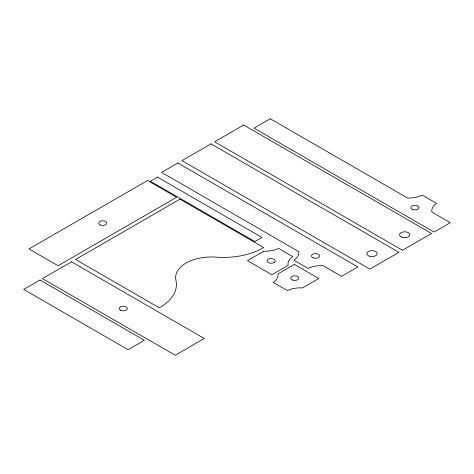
<?xml version="1.0" encoding="UTF-8"?>
<svg xmlns="http://www.w3.org/2000/svg" width="474" height="474" viewBox="0 0 474 474"><rect width="100%" height="100%" fill="white"/><g stroke="black" fill="none" stroke-linecap="round" stroke-linejoin="round"><path stroke-width="0.71" d="M274.399 262.258L273.67 262.697A4.035 2.329 0 0 1 268.764 262.75L268 262.329A4.035 2.329 0 0 1 268.367 259.195A4.035 2.329 0 0 1 273.818 259.13A4.035 2.329 0 0 1 274.399 262.258M147.58 180.493L28.985 248.963L58.035 265.73L176.624 197.267L147.58 180.493M177.857 163.015L161.587 172.406L298.81 251.635A20.927 12.081 0 0 1 293.892 260.214L308.082 268.403A19.671 11.358 0 0 1 323.227 265.73L341.6 276.342L357.876 266.945L177.857 163.015M211.019 143.865L181.975 160.639L369.874 269.125L398.924 252.352L211.019 143.865M243.666 125.018L214.621 141.791L402.521 250.272L431.571 233.504L243.666 125.018M157.528 177.169L150.436 181.264L254.834 241.539L261.932 237.444L157.528 177.169M270.281 118.761L254.011 128.152L434.03 232.082L450.3 222.691L431.927 212.079A19.671 11.358 0 0 1 436.554 203.34L422.364 195.146A20.927 12.081 0 0 1 407.51 197.984L270.281 118.761M39.97 280.004L23.7 289.401L128.104 349.676L144.374 340.285L39.97 280.004M71.485 261.814L42.435 278.582L175.214 355.239L204.264 338.472L71.485 261.814M179.954 199.187L75.55 259.462L159.264 307.798A55.802 32.22 0 0 0 175.931 280.359A35.846 20.696 0 0 1 216.144 257.139A55.802 32.22 0 0 0 263.668 247.523L179.954 199.187M263.722 251.238L247.452 260.629L271.869 274.724L288.139 265.333A19.671 11.358 0 0 1 292.772 256.588L278.582 248.394A20.927 12.081 0 0 1 263.722 251.238M294.39 264.427L278.114 273.824A20.927 12.081 0 0 1 273.196 282.403L287.386 290.592A19.671 11.358 0 0 1 302.531 287.919L318.801 278.522L294.39 264.427M369.471 256.185A5.155 2.974 0 0 0 377.203 253.608A5.155 2.974 0 0 0 369.471 251.03A5.155 2.974 0 0 0 369.471 256.185M120.497 310.174A4.035 2.329 0 0 0 127.245 309.131A4.035 2.329 0 0 0 122.304 306.281A4.035 2.329 0 0 0 120.497 310.174M313.498 257.939A4.035 2.329 0 0 0 319.547 255.924A4.035 2.329 0 0 0 313.498 253.904A4.035 2.329 0 0 0 313.498 257.939M412.919 209.644A4.035 2.329 0 0 0 418.969 207.63A4.035 2.329 0 0 0 412.919 205.609A4.035 2.329 0 0 0 412.919 209.644M292.802 280.128A4.035 2.329 0 0 0 298.851 278.114A4.035 2.329 0 0 0 292.802 276.093A4.035 2.329 0 0 0 292.802 280.128M100.79 225.132A4.035 2.329 0 0 0 106.84 223.112A4.035 2.329 0 0 0 100.79 221.097A4.035 2.329 0 0 0 100.79 225.132M402.118 237.338A5.155 2.974 0 0 0 409.85 234.76A5.155 2.974 0 0 0 402.118 232.183A5.155 2.974 0 0 0 402.118 237.338"/></g></svg>
